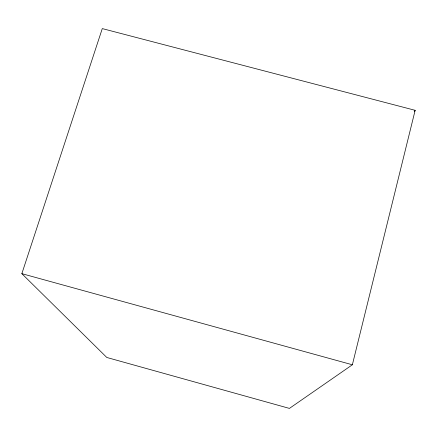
<?xml version="1.0" encoding="UTF-8"?>
<svg xmlns="http://www.w3.org/2000/svg" width="437" height="437" viewBox="0 0 437 437"><rect width="100%" height="100%" fill="white"/><g stroke="black" fill="none" stroke-linecap="round" stroke-linejoin="round"><path stroke-width="0.66" d="M352.369 364.775L415.15 110.315L102.285 28.596L21.85 273.66L106.797 357.466L289.42 408.404L352.369 364.775L21.85 273.66M414.467 111.495L415.15 110.315"/></g></svg>
